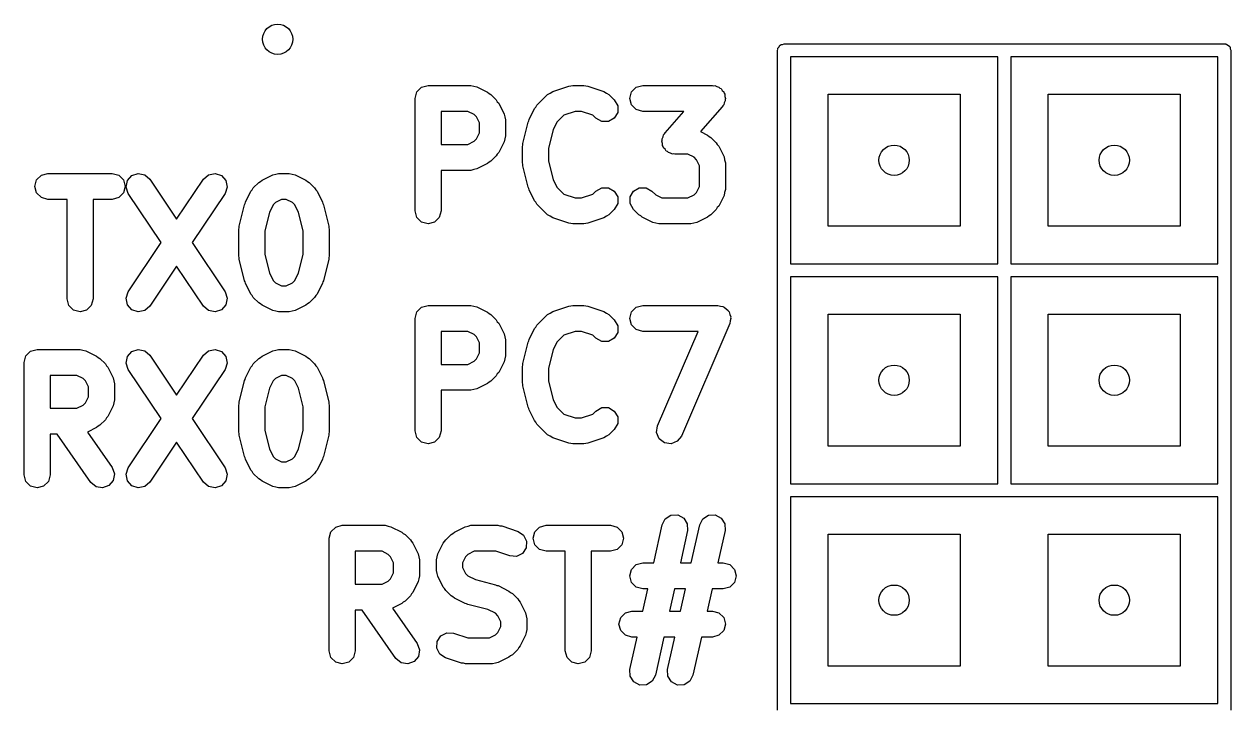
# Model space of a CAD drawing. Extents: x 0.19 to 3.5, y 0.12 to 1.87.
# Drawn here: x 2.95 to 3.498, y 1.171 to 1.482 of the extents above; entities that cross this region are included whole.
import ezdxf

# ---------------------------------------------------------------- set-up
doc = ezdxf.new("R2010")
doc.units = 0
doc.header["$MEASUREMENT"] = 0
doc.layers.add('BLACK', color=7, linetype='CONTINUOUS')

msp = doc.modelspace()

# ---------------------------------------------------------------- linework, layer by layer
at = {"layer": 'BLACK', "linetype": 'CONTINUOUS'}
for p, q in [((3.29205, 1.47), (3.29211, 1.47038)), ((3.29205, 1.37), (3.29205, 1.47)), ((3.29209, 1.47051), (3.29216, 1.47063)), ((3.29211, 1.47038), (3.29209, 1.47051)), ((3.29216, 1.47063), (3.29223, 1.47101)), ((3.29223, 1.47101), (3.29272, 1.4716)), ((3.29272, 1.4716), (3.2931, 1.47226)), ((3.2931, 1.47226), (3.29335, 1.47235)), ((3.29335, 1.47235), (3.29352, 1.47256)), ((3.29352, 1.47256), (3.29428, 1.47269)), ((3.29428, 1.47269), (3.295, 1.47295)), ((3.295, 1.47295), (3.395, 1.47295)), ((3.395, 1.47295), (3.495, 1.47295)), ((3.495, 1.47295), (3.49538, 1.47289)), ((3.49538, 1.47289), (3.49551, 1.47291)), ((3.49551, 1.47291), (3.49563, 1.47284)), ((3.49563, 1.47284), (3.49601, 1.47277)), ((3.49601, 1.47277), (3.4966, 1.47228)), ((3.4966, 1.47228), (3.49726, 1.4719)), ((3.49726, 1.4719), (3.49735, 1.47165)), ((3.49735, 1.47165), (3.49756, 1.47148)), ((3.49756, 1.47148), (3.49769, 1.47072)), ((3.49769, 1.47072), (3.49795, 1.47)), ((3.49795, 1.47), (3.49795, 1.37)), ((3.29795, 1.46705), (3.29795, 1.37295)), ((3.39205, 1.46705), (3.29795, 1.46705)), ((3.39205, 1.37295), (3.39205, 1.46705)), ((3.39795, 1.46705), (3.39795, 1.37295)), ((3.49205, 1.46705), (3.39795, 1.46705)), ((3.49205, 1.37295), (3.49205, 1.46705)), ((3.1282, 1.45107), (3.13036, 1.45323)), ((3.13036, 1.45323), (3.13331, 1.45402)), ((3.13331, 1.45402), (3.15281, 1.45402)), ((3.15281, 1.45402), (3.15412, 1.45367)), ((3.15412, 1.45367), (3.15545, 1.4534)), ((3.15545, 1.4534), (3.16032, 1.45096)), ((3.18993, 1.45128), (3.19725, 1.45372)), ((3.19725, 1.45372), (3.1982, 1.45378)), ((3.1982, 1.45378), (3.19911, 1.45402)), ((3.19911, 1.45402), (3.20399, 1.45402)), ((3.20399, 1.45402), (3.20491, 1.45378)), ((3.20491, 1.45378), (3.20586, 1.45372)), ((3.20586, 1.45372), (3.21317, 1.45128)), ((3.22568, 1.45107), (3.22784, 1.45323)), ((3.22784, 1.45323), (3.2308, 1.45402)), ((3.2308, 1.45402), (3.26248, 1.45402)), ((3.26248, 1.45402), (3.26304, 1.45387)), ((3.26304, 1.45387), (3.26363, 1.45391)), ((3.26363, 1.45391), (3.2645, 1.45348)), ((3.2645, 1.45348), (3.26543, 1.45323)), ((3.26543, 1.45323), (3.26585, 1.45282)), ((3.26585, 1.45282), (3.26637, 1.45256)), ((3.26637, 1.45256), (3.26691, 1.45176)), ((3.1274, 1.44812), (3.1282, 1.45107)), ((3.1274, 1.39694), (3.1274, 1.44812)), ((3.16032, 1.45096), (3.16103, 1.45033)), ((3.16103, 1.45033), (3.16186, 1.44986)), ((3.16186, 1.44986), (3.16429, 1.44742)), ((3.16429, 1.44742), (3.16477, 1.4466)), ((3.18275, 1.44498), (3.18763, 1.44986)), ((3.18763, 1.44986), (3.1888, 1.45054)), ((3.1888, 1.45054), (3.18993, 1.45128)), ((3.21317, 1.45128), (3.2143, 1.45054)), ((3.2143, 1.45054), (3.21548, 1.44986)), ((3.21548, 1.44986), (3.21791, 1.44742)), ((3.21791, 1.44742), (3.21944, 1.44477)), ((3.22489, 1.44812), (3.22568, 1.45107)), ((3.22568, 1.44517), (3.22489, 1.44812)), ((3.26691, 1.45176), (3.2676, 1.45107)), ((3.2676, 1.45107), (3.26775, 1.45051)), ((3.26775, 1.45051), (3.26807, 1.45002)), ((3.26807, 1.45002), (3.26814, 1.44905)), ((3.26814, 1.44905), (3.26839, 1.44812)), ((3.26839, 1.44812), (3.26824, 1.44755)), ((3.26824, 1.44755), (3.26827, 1.44697)), ((3.315, 1.39), (3.315, 1.45)), ((3.315, 1.45), (3.375, 1.45)), ((3.375, 1.45), (3.375, 1.39)), ((3.415, 1.39), (3.415, 1.45)), ((3.415, 1.45), (3.475, 1.45)), ((3.475, 1.45), (3.475, 1.39)), ((3.15141, 1.44221), (3.13921, 1.44221)), ((3.13921, 1.44221), (3.13921, 1.42721)), ((3.15418, 1.44083), (3.15141, 1.44221)), ((3.16477, 1.4466), (3.1654, 1.44588)), ((3.1654, 1.44588), (3.16784, 1.44101)), ((3.17921, 1.43857), (3.18165, 1.44345)), ((3.18165, 1.44345), (3.18228, 1.44416)), ((3.18228, 1.44416), (3.18275, 1.44498)), ((3.20007, 1.44221), (3.19499, 1.44052)), ((3.20303, 1.44221), (3.20007, 1.44221)), ((3.20811, 1.44052), (3.20303, 1.44221)), ((3.21944, 1.44171), (3.21791, 1.43907)), ((3.21944, 1.44477), (3.21944, 1.44171)), ((3.22784, 1.443), (3.22568, 1.44517)), ((3.2308, 1.44221), (3.22784, 1.443)), ((3.24947, 1.44221), (3.2308, 1.44221)), ((3.24098, 1.43251), (3.24947, 1.44221)), ((3.26693, 1.44423), (3.25712, 1.43303)), ((3.26718, 1.44475), (3.26693, 1.44423)), ((3.2676, 1.44517), (3.26718, 1.44475)), ((3.26785, 1.4461), (3.2676, 1.44517)), ((3.26827, 1.44697), (3.26785, 1.4461)), ((3.15527, 1.43975), (3.15418, 1.44083)), ((3.15665, 1.43698), (3.15527, 1.43975)), ((3.15665, 1.43245), (3.15665, 1.43698)), ((3.16784, 1.44101), (3.16811, 1.43968)), ((3.16811, 1.43968), (3.16846, 1.43837)), ((3.16846, 1.43837), (3.16846, 1.43106)), ((3.17632, 1.42762), (3.17876, 1.43736)), ((3.17876, 1.43736), (3.17908, 1.43793)), ((3.17908, 1.43793), (3.17921, 1.43857)), ((3.19178, 1.43731), (3.19006, 1.43387)), ((3.19499, 1.44052), (3.19178, 1.43731)), ((3.20956, 1.43907), (3.20811, 1.44052)), ((3.21221, 1.43754), (3.20956, 1.43907)), ((3.21527, 1.43754), (3.21221, 1.43754)), ((3.21791, 1.43907), (3.21527, 1.43754)), ((3.15527, 1.42968), (3.15665, 1.43245)), ((3.16846, 1.43106), (3.16811, 1.42975)), ((3.19006, 1.43387), (3.18796, 1.42546)), ((3.23963, 1.42977), (3.24006, 1.43064)), ((3.24006, 1.43064), (3.24031, 1.43157)), ((3.24031, 1.43157), (3.24072, 1.43199)), ((3.24072, 1.43199), (3.24098, 1.43251)), ((3.25712, 1.43303), (3.26025, 1.43147)), ((3.26025, 1.43147), (3.26096, 1.43083)), ((3.26096, 1.43083), (3.26178, 1.43036)), ((3.13921, 1.42721), (3.15141, 1.42721)), ((3.15141, 1.42721), (3.15418, 1.4286)), ((3.15418, 1.4286), (3.15527, 1.42968)), ((3.16784, 1.42842), (3.1654, 1.42354)), ((3.16811, 1.42975), (3.16784, 1.42842)), ((3.17615, 1.42618), (3.17634, 1.42689)), ((3.17615, 1.41887), (3.17615, 1.42618)), ((3.17634, 1.42689), (3.17632, 1.42762)), ((3.18796, 1.42546), (3.18796, 1.4196)), ((3.23951, 1.42862), (3.23967, 1.42918)), ((3.23977, 1.42768), (3.23951, 1.42862)), ((3.23967, 1.42918), (3.23963, 1.42977)), ((3.23983, 1.42672), (3.23977, 1.42768)), ((3.24016, 1.42623), (3.23983, 1.42672)), ((3.24031, 1.42567), (3.24016, 1.42623)), ((3.24099, 1.42498), (3.24031, 1.42567)), ((3.26178, 1.43036), (3.26422, 1.42792)), ((3.26422, 1.42792), (3.26469, 1.4271)), ((3.26469, 1.4271), (3.26533, 1.42639)), ((3.26533, 1.42639), (3.26776, 1.42151)), ((3.16429, 1.42201), (3.16186, 1.41957)), ((3.16477, 1.42283), (3.16429, 1.42201)), ((3.1654, 1.42354), (3.16477, 1.42283)), ((3.24153, 1.42418), (3.24099, 1.42498)), ((3.24206, 1.42392), (3.24153, 1.42418)), ((3.24247, 1.42351), (3.24206, 1.42392)), ((3.2434, 1.42325), (3.24247, 1.42351)), ((3.24427, 1.42283), (3.2434, 1.42325)), ((3.24486, 1.42287), (3.24427, 1.42283)), ((3.24542, 1.42271), (3.24486, 1.42287)), ((3.25134, 1.42271), (3.24542, 1.42271)), ((3.25411, 1.42133), (3.25134, 1.42271)), ((3.25519, 1.42025), (3.25411, 1.42133)), ((3.25658, 1.41748), (3.25519, 1.42025)), ((3.26776, 1.42151), (3.26803, 1.42018)), ((3.26803, 1.42018), (3.26839, 1.41887)), ((3.15281, 1.4154), (3.13921, 1.4154)), ((3.13921, 1.4154), (3.13921, 1.39694)), ((3.15412, 1.41575), (3.15281, 1.4154)), ((3.15545, 1.41603), (3.15412, 1.41575)), ((3.16032, 1.41846), (3.15545, 1.41603)), ((3.16103, 1.41909), (3.16032, 1.41846)), ((3.16186, 1.41957), (3.16103, 1.41909)), ((3.17634, 1.41817), (3.17615, 1.41887)), ((3.17632, 1.41744), (3.17634, 1.41817)), ((3.17876, 1.40769), (3.17632, 1.41744)), ((3.18796, 1.4196), (3.19006, 1.41118)), ((3.25658, 1.40808), (3.25658, 1.41748)), ((3.26839, 1.41887), (3.26839, 1.40669)), ((2.95472, 1.40812), (2.95551, 1.41107)), ((2.95551, 1.41107), (2.95767, 1.41323)), ((2.95767, 1.41323), (2.96062, 1.41402)), ((2.96062, 1.41402), (2.98987, 1.41402)), ((2.98987, 1.41402), (2.99282, 1.41323)), ((2.99282, 1.41323), (2.99498, 1.41107)), ((2.99498, 1.41107), (2.99577, 1.40812)), ((2.99616, 1.40774), (2.99676, 1.41074)), ((2.99676, 1.41074), (2.99878, 1.41303)), ((2.99878, 1.41303), (3.00167, 1.41401)), ((3.00167, 1.41401), (3.00467, 1.41341)), ((3.00467, 1.41341), (3.00697, 1.41139)), ((3.00697, 1.41139), (3.01911, 1.39317)), ((3.01911, 1.39317), (3.03126, 1.41139)), ((3.03126, 1.41139), (3.03356, 1.41341)), ((3.03356, 1.41341), (3.03655, 1.41401)), ((3.03655, 1.41401), (3.03945, 1.41303)), ((3.03945, 1.41303), (3.04147, 1.41074)), ((3.04147, 1.41074), (3.04207, 1.40774)), ((3.05393, 1.40742), (3.05637, 1.40986)), ((3.05637, 1.40986), (3.05719, 1.41033)), ((3.05719, 1.41033), (3.05791, 1.41096)), ((3.05791, 1.41096), (3.06278, 1.4134)), ((3.06278, 1.4134), (3.06411, 1.41367)), ((3.06411, 1.41367), (3.06542, 1.41402)), ((3.06542, 1.41402), (3.07029, 1.41402)), ((3.07029, 1.41402), (3.07161, 1.41367)), ((3.07161, 1.41367), (3.07294, 1.4134)), ((3.07294, 1.4134), (3.07781, 1.41096)), ((3.07781, 1.41096), (3.07852, 1.41033)), ((3.07852, 1.41033), (3.07934, 1.40986)), ((3.07934, 1.40986), (3.08178, 1.40742)), ((3.19006, 1.41118), (3.19178, 1.40775)), ((2.95551, 1.40517), (2.95472, 1.40812)), ((2.95767, 1.403), (2.95551, 1.40517)), ((2.99498, 1.40517), (2.99282, 1.403)), ((2.99577, 1.40812), (2.99498, 1.40517)), ((2.99714, 1.40484), (2.99616, 1.40774)), ((3.01202, 1.38253), (2.99714, 1.40484)), ((3.04109, 1.40484), (3.02621, 1.38253)), ((3.04207, 1.40774), (3.04109, 1.40484)), ((3.05039, 1.40101), (3.05283, 1.40588)), ((3.05283, 1.40588), (3.05346, 1.4066)), ((3.05346, 1.4066), (3.05393, 1.40742)), ((3.08178, 1.40742), (3.08226, 1.4066)), ((3.08226, 1.4066), (3.08289, 1.40588)), ((3.08289, 1.40588), (3.08533, 1.40101)), ((3.17908, 1.40712), (3.17876, 1.40769)), ((3.17921, 1.40648), (3.17908, 1.40712)), ((3.18165, 1.40161), (3.17921, 1.40648)), ((3.19178, 1.40775), (3.19499, 1.40454)), ((3.19499, 1.40454), (3.20007, 1.40284)), ((3.20303, 1.40284), (3.20811, 1.40454)), ((3.20811, 1.40454), (3.20956, 1.40599)), ((3.20956, 1.40599), (3.21221, 1.40752)), ((3.21221, 1.40752), (3.21527, 1.40752)), ((3.21527, 1.40752), (3.21791, 1.40599)), ((3.21791, 1.40599), (3.21944, 1.40334)), ((3.21944, 1.40334), (3.21944, 1.40028)), ((3.22509, 1.40334), (3.22662, 1.40599)), ((3.22509, 1.40028), (3.22509, 1.40334)), ((3.22662, 1.40599), (3.22927, 1.40752)), ((3.22927, 1.40752), (3.23233, 1.40752)), ((3.23233, 1.40752), (3.23497, 1.40599)), ((3.23497, 1.40599), (3.23673, 1.40423)), ((3.23673, 1.40423), (3.2395, 1.40284)), ((3.25134, 1.40284), (3.25411, 1.40423)), ((3.25411, 1.40423), (3.25519, 1.40531)), ((3.25519, 1.40531), (3.25658, 1.40808)), ((3.26776, 1.40404), (3.26533, 1.39917)), ((3.26803, 1.40537), (3.26776, 1.40404)), ((3.26839, 1.40669), (3.26803, 1.40537)), ((2.96062, 1.40221), (2.95767, 1.403)), ((2.96934, 1.40221), (2.96062, 1.40221)), ((2.96934, 1.35694), (2.96934, 1.40221)), ((2.98987, 1.40221), (2.98115, 1.40221)), ((2.98115, 1.40221), (2.98115, 1.35694)), ((2.99282, 1.403), (2.98987, 1.40221)), ((3.04751, 1.39005), (3.04994, 1.3998)), ((3.04994, 1.3998), (3.05026, 1.40037)), ((3.05026, 1.40037), (3.05039, 1.40101)), ((3.06296, 1.39975), (3.06124, 1.39631)), ((3.06404, 1.40083), (3.06296, 1.39975)), ((3.06681, 1.40221), (3.06404, 1.40083)), ((3.0689, 1.40221), (3.06681, 1.40221)), ((3.07167, 1.40083), (3.0689, 1.40221)), ((3.07275, 1.39975), (3.07167, 1.40083)), ((3.07447, 1.39631), (3.07275, 1.39975)), ((3.08533, 1.40101), (3.08546, 1.40037)), ((3.08546, 1.40037), (3.08577, 1.3998)), ((3.08577, 1.3998), (3.08821, 1.39005)), ((3.18228, 1.4009), (3.18165, 1.40161)), ((3.18275, 1.40007), (3.18228, 1.4009)), ((3.18763, 1.3952), (3.18275, 1.40007)), ((3.20007, 1.40284), (3.20303, 1.40284)), ((3.21944, 1.40028), (3.21791, 1.39764)), ((3.22662, 1.39764), (3.22509, 1.40028)), ((3.2395, 1.40284), (3.25134, 1.40284)), ((3.26469, 1.39846), (3.26422, 1.39764)), ((3.26533, 1.39917), (3.26469, 1.39846)), ((3.06124, 1.39631), (3.05914, 1.38789)), ((3.07658, 1.38789), (3.07447, 1.39631)), ((3.1282, 1.39398), (3.1274, 1.39694)), ((3.13036, 1.39182), (3.1282, 1.39398)), ((3.13842, 1.39398), (3.13626, 1.39182)), ((3.13921, 1.39694), (3.13842, 1.39398)), ((3.1888, 1.39452), (3.18763, 1.3952)), ((3.18993, 1.39377), (3.1888, 1.39452)), ((3.19725, 1.39133), (3.18993, 1.39377)), ((3.21317, 1.39377), (3.20586, 1.39133)), ((3.2143, 1.39452), (3.21317, 1.39377)), ((3.21548, 1.3952), (3.2143, 1.39452)), ((3.21791, 1.39764), (3.21548, 1.3952)), ((3.22906, 1.3952), (3.22662, 1.39764)), ((3.22988, 1.39472), (3.22906, 1.3952)), ((3.23059, 1.39409), (3.22988, 1.39472)), ((3.23547, 1.39165), (3.23059, 1.39409)), ((3.26025, 1.39409), (3.25537, 1.39165)), ((3.26096, 1.39472), (3.26025, 1.39409)), ((3.26178, 1.3952), (3.26096, 1.39472)), ((3.26422, 1.39764), (3.26178, 1.3952)), ((3.04733, 1.38862), (3.04752, 1.38932)), ((3.04733, 1.37643), (3.04733, 1.38862)), ((3.04752, 1.38932), (3.04751, 1.39005)), ((3.05914, 1.38789), (3.05914, 1.37716)), ((3.07658, 1.37716), (3.07658, 1.38789)), ((3.08821, 1.39005), (3.0882, 1.38932)), ((3.0882, 1.38932), (3.08839, 1.38862)), ((3.08839, 1.38862), (3.08839, 1.37643)), ((3.13331, 1.39103), (3.13036, 1.39182)), ((3.13626, 1.39182), (3.13331, 1.39103)), ((3.1982, 1.39128), (3.19725, 1.39133)), ((3.19911, 1.39103), (3.1982, 1.39128)), ((3.20399, 1.39103), (3.19911, 1.39103)), ((3.20491, 1.39128), (3.20399, 1.39103)), ((3.20586, 1.39133), (3.20491, 1.39128)), ((3.2368, 1.39138), (3.23547, 1.39165)), ((3.23811, 1.39103), (3.2368, 1.39138)), ((3.25273, 1.39103), (3.23811, 1.39103)), ((3.25404, 1.39138), (3.25273, 1.39103)), ((3.25537, 1.39165), (3.25404, 1.39138)), ((3.375, 1.39), (3.315, 1.39)), ((3.475, 1.39), (3.415, 1.39)), ((2.99714, 1.36021), (3.01202, 1.38253)), ((3.02621, 1.38253), (3.04109, 1.36021)), ((3.04752, 1.37573), (3.04733, 1.37643)), ((3.05914, 1.37716), (3.06124, 1.36875)), ((3.07447, 1.36875), (3.07658, 1.37716)), ((3.08839, 1.37643), (3.0882, 1.37573)), ((3.01911, 1.37188), (3.00697, 1.35366)), ((3.03126, 1.35366), (3.01911, 1.37188)), ((3.04751, 1.375), (3.04752, 1.37573)), ((3.04994, 1.36525), (3.04751, 1.375)), ((3.08821, 1.375), (3.08577, 1.36525)), ((3.0882, 1.37573), (3.08821, 1.375)), ((3.29795, 1.37295), (3.39205, 1.37295)), ((3.39795, 1.37295), (3.49205, 1.37295)), ((3.05026, 1.36468), (3.04994, 1.36525)), ((3.06124, 1.36875), (3.06296, 1.36531)), ((3.06296, 1.36531), (3.06404, 1.36423)), ((3.07167, 1.36423), (3.07275, 1.36531)), ((3.07275, 1.36531), (3.07447, 1.36875)), ((3.08577, 1.36525), (3.08546, 1.36468)), ((3.29205, 1.27), (3.29205, 1.37)), ((3.29795, 1.36705), (3.29795, 1.27295)), ((3.39205, 1.36705), (3.29795, 1.36705)), ((3.39205, 1.27295), (3.39205, 1.36705)), ((3.39795, 1.36705), (3.39795, 1.27295)), ((3.49205, 1.36705), (3.39795, 1.36705)), ((3.49205, 1.27295), (3.49205, 1.36705)), ((3.49795, 1.37), (3.49795, 1.27)), ((2.99616, 1.35732), (2.99714, 1.36021)), ((3.04109, 1.36021), (3.04207, 1.35732)), ((3.05039, 1.36404), (3.05026, 1.36468)), ((3.05283, 1.35917), (3.05039, 1.36404)), ((3.06404, 1.36423), (3.06681, 1.36284)), ((3.06681, 1.36284), (3.0689, 1.36284)), ((3.0689, 1.36284), (3.07167, 1.36423)), ((3.08533, 1.36404), (3.08289, 1.35917)), ((3.08546, 1.36468), (3.08533, 1.36404)), ((2.97013, 1.35398), (2.96934, 1.35694)), ((2.97229, 1.35182), (2.97013, 1.35398)), ((2.98036, 1.35398), (2.9782, 1.35182)), ((2.98115, 1.35694), (2.98036, 1.35398)), ((2.99676, 1.35432), (2.99616, 1.35732)), ((2.99878, 1.35202), (2.99676, 1.35432)), ((3.04147, 1.35432), (3.03945, 1.35202)), ((3.04207, 1.35732), (3.04147, 1.35432)), ((3.05346, 1.35846), (3.05283, 1.35917)), ((3.05393, 1.35764), (3.05346, 1.35846)), ((3.05637, 1.3552), (3.05393, 1.35764)), ((3.05719, 1.35472), (3.05637, 1.3552)), ((3.05791, 1.35409), (3.05719, 1.35472)), ((3.06278, 1.35165), (3.05791, 1.35409)), ((3.07781, 1.35409), (3.07294, 1.35165)), ((3.07852, 1.35472), (3.07781, 1.35409)), ((3.07934, 1.3552), (3.07852, 1.35472)), ((3.08178, 1.35764), (3.07934, 1.3552)), ((3.08226, 1.35846), (3.08178, 1.35764)), ((3.08289, 1.35917), (3.08226, 1.35846)), ((3.13036, 1.35323), (3.13331, 1.35402)), ((3.13331, 1.35402), (3.15281, 1.35402)), ((3.15281, 1.35402), (3.15412, 1.35367)), ((3.1982, 1.35378), (3.19911, 1.35402)), ((3.19911, 1.35402), (3.20399, 1.35402)), ((3.20399, 1.35402), (3.20491, 1.35378)), ((3.22784, 1.35323), (3.2308, 1.35402)), ((3.2308, 1.35402), (3.26492, 1.35402)), ((3.26492, 1.35402), (3.26607, 1.35372)), ((2.97524, 1.35103), (2.97229, 1.35182)), ((2.9782, 1.35182), (2.97524, 1.35103)), ((3.00167, 1.35104), (2.99878, 1.35202)), ((3.00467, 1.35164), (3.00167, 1.35104)), ((3.00697, 1.35366), (3.00467, 1.35164)), ((3.03356, 1.35164), (3.03126, 1.35366)), ((3.03655, 1.35104), (3.03356, 1.35164)), ((3.03945, 1.35202), (3.03655, 1.35104)), ((3.06411, 1.35138), (3.06278, 1.35165)), ((3.06542, 1.35103), (3.06411, 1.35138)), ((3.07029, 1.35103), (3.06542, 1.35103)), ((3.07161, 1.35138), (3.07029, 1.35103)), ((3.07294, 1.35165), (3.07161, 1.35138)), ((3.1274, 1.34812), (3.1282, 1.35107)), ((3.1282, 1.35107), (3.13036, 1.35323)), ((3.15412, 1.35367), (3.15545, 1.3534)), ((3.15545, 1.3534), (3.16032, 1.35096)), ((3.16032, 1.35096), (3.16103, 1.35033)), ((3.16103, 1.35033), (3.16186, 1.34986)), ((3.16186, 1.34986), (3.16429, 1.34742)), ((3.18275, 1.34498), (3.18763, 1.34986)), ((3.18763, 1.34986), (3.1888, 1.35054)), ((3.1888, 1.35054), (3.18993, 1.35128)), ((3.18993, 1.35128), (3.19725, 1.35372)), ((3.19725, 1.35372), (3.1982, 1.35378)), ((3.20491, 1.35378), (3.20586, 1.35372)), ((3.20586, 1.35372), (3.21317, 1.35128)), ((3.21317, 1.35128), (3.2143, 1.35054)), ((3.2143, 1.35054), (3.21548, 1.34986)), ((3.21548, 1.34986), (3.21791, 1.34742)), ((3.22489, 1.34812), (3.22568, 1.35107)), ((3.22568, 1.35107), (3.22784, 1.35323)), ((3.26607, 1.35372), (3.26724, 1.35355)), ((3.26724, 1.35355), (3.26753, 1.35332)), ((3.26753, 1.35332), (3.26787, 1.35323)), ((3.26787, 1.35323), (3.26871, 1.35239)), ((3.26871, 1.35239), (3.26965, 1.35166)), ((3.26965, 1.35166), (3.26978, 1.35132)), ((3.26978, 1.35132), (3.27003, 1.35107)), ((3.27003, 1.35107), (3.27034, 1.34992)), ((3.27034, 1.34992), (3.27078, 1.34882)), ((3.27078, 1.34882), (3.27073, 1.34846)), ((3.27073, 1.34846), (3.27082, 1.34812)), ((3.315, 1.29), (3.315, 1.35)), ((3.315, 1.35), (3.375, 1.35)), ((3.375, 1.35), (3.375, 1.29)), ((3.415, 1.29), (3.415, 1.35)), ((3.415, 1.35), (3.475, 1.35)), ((3.475, 1.35), (3.475, 1.29)), ((3.1274, 1.29694), (3.1274, 1.34812)), ((3.16429, 1.34742), (3.16477, 1.3466)), ((3.16477, 1.3466), (3.1654, 1.34588)), ((3.1654, 1.34588), (3.16784, 1.34101)), ((3.17921, 1.33857), (3.18165, 1.34345)), ((3.18165, 1.34345), (3.18228, 1.34416)), ((3.18228, 1.34416), (3.18275, 1.34498)), ((3.21791, 1.34742), (3.21944, 1.34477)), ((3.21944, 1.34477), (3.21944, 1.34171)), ((3.22568, 1.34517), (3.22489, 1.34812)), ((3.22784, 1.343), (3.22568, 1.34517)), ((3.2308, 1.34221), (3.22784, 1.343)), ((3.27035, 1.34579), (3.24841, 1.29461)), ((3.27052, 1.34697), (3.27035, 1.34579)), ((3.27082, 1.34812), (3.27052, 1.34697)), ((3.15141, 1.34221), (3.13921, 1.34221)), ((3.13921, 1.34221), (3.13921, 1.32721)), ((3.15418, 1.34083), (3.15141, 1.34221)), ((3.15527, 1.33975), (3.15418, 1.34083)), ((3.15665, 1.33698), (3.15527, 1.33975)), ((3.16784, 1.34101), (3.16811, 1.33968)), ((3.16811, 1.33968), (3.16846, 1.33837)), ((3.16846, 1.33837), (3.16846, 1.33106)), ((3.17876, 1.33736), (3.17908, 1.33793)), ((3.17908, 1.33793), (3.17921, 1.33857)), ((3.19499, 1.34052), (3.19178, 1.33731)), ((3.20007, 1.34221), (3.19499, 1.34052)), ((3.20303, 1.34221), (3.20007, 1.34221)), ((3.20811, 1.34052), (3.20303, 1.34221)), ((3.20956, 1.33907), (3.20811, 1.34052)), ((3.21221, 1.33754), (3.20956, 1.33907)), ((3.21527, 1.33754), (3.21221, 1.33754)), ((3.21791, 1.33907), (3.21527, 1.33754)), ((3.21944, 1.34171), (3.21791, 1.33907)), ((3.25596, 1.34221), (3.2308, 1.34221)), ((3.23756, 1.29926), (3.25596, 1.34221)), ((2.95063, 1.33107), (2.95279, 1.33323)), ((2.95279, 1.33323), (2.95575, 1.33402)), ((2.95575, 1.33402), (2.97524, 1.33402)), ((2.97524, 1.33402), (2.97656, 1.33367)), ((2.97656, 1.33367), (2.97789, 1.3334)), ((2.97789, 1.3334), (2.98276, 1.33096)), ((2.99676, 1.33074), (2.99878, 1.33303)), ((2.99878, 1.33303), (3.00167, 1.33401)), ((3.00167, 1.33401), (3.00467, 1.33341)), ((3.00467, 1.33341), (3.00697, 1.33139)), ((3.03126, 1.33139), (3.03356, 1.33341)), ((3.03356, 1.33341), (3.03655, 1.33401)), ((3.03655, 1.33401), (3.03945, 1.33303)), ((3.03945, 1.33303), (3.04147, 1.33074)), ((3.05791, 1.33096), (3.06278, 1.3334)), ((3.06278, 1.3334), (3.06411, 1.33367)), ((3.06411, 1.33367), (3.06542, 1.33402)), ((3.06542, 1.33402), (3.07029, 1.33402)), ((3.07029, 1.33402), (3.07161, 1.33367)), ((3.07161, 1.33367), (3.07294, 1.3334)), ((3.07294, 1.3334), (3.07781, 1.33096)), ((3.15527, 1.32968), (3.15665, 1.33245)), ((3.15665, 1.33245), (3.15665, 1.33698)), ((3.17632, 1.32762), (3.17876, 1.33736)), ((3.19006, 1.33387), (3.18796, 1.32546)), ((3.19178, 1.33731), (3.19006, 1.33387)), ((2.94984, 1.32812), (2.95063, 1.33107)), ((2.94984, 1.27694), (2.94984, 1.32812)), ((2.98276, 1.33096), (2.98347, 1.33033)), ((2.98347, 1.33033), (2.98429, 1.32986)), ((2.98429, 1.32986), (2.98673, 1.32742)), ((2.98673, 1.32742), (2.98721, 1.3266)), ((2.98721, 1.3266), (2.98784, 1.32588)), ((2.99616, 1.32774), (2.99676, 1.33074)), ((2.99714, 1.32484), (2.99616, 1.32774)), ((3.00697, 1.33139), (3.01911, 1.31317)), ((3.01911, 1.31317), (3.03126, 1.33139)), ((3.04207, 1.32774), (3.04109, 1.32484)), ((3.04147, 1.33074), (3.04207, 1.32774)), ((3.05283, 1.32588), (3.05346, 1.3266)), ((3.05346, 1.3266), (3.05393, 1.32742)), ((3.05393, 1.32742), (3.05637, 1.32986)), ((3.05637, 1.32986), (3.05719, 1.33033)), ((3.05719, 1.33033), (3.05791, 1.33096)), ((3.07781, 1.33096), (3.07852, 1.33033)), ((3.07852, 1.33033), (3.07934, 1.32986)), ((3.07934, 1.32986), (3.08178, 1.32742)), ((3.08178, 1.32742), (3.08226, 1.3266)), ((3.08226, 1.3266), (3.08289, 1.32588)), ((3.13921, 1.32721), (3.15141, 1.32721)), ((3.15141, 1.32721), (3.15418, 1.3286)), ((3.15418, 1.3286), (3.15527, 1.32968)), ((3.16784, 1.32842), (3.1654, 1.32354)), ((3.16811, 1.32975), (3.16784, 1.32842)), ((3.16846, 1.33106), (3.16811, 1.32975)), ((3.17615, 1.32618), (3.17634, 1.32689)), ((3.17634, 1.32689), (3.17632, 1.32762)), ((2.97385, 1.32221), (2.96165, 1.32221)), ((2.96165, 1.32221), (2.96165, 1.30721)), ((2.97662, 1.32083), (2.97385, 1.32221)), ((2.98784, 1.32588), (2.99028, 1.32101)), ((2.99028, 1.32101), (2.99055, 1.31968)), ((3.01202, 1.30253), (2.99714, 1.32484)), ((3.04109, 1.32484), (3.02621, 1.30253)), ((3.05026, 1.32037), (3.05039, 1.32101)), ((3.05039, 1.32101), (3.05283, 1.32588)), ((3.06681, 1.32221), (3.06404, 1.32083)), ((3.0689, 1.32221), (3.06681, 1.32221)), ((3.07167, 1.32083), (3.0689, 1.32221)), ((3.08289, 1.32588), (3.08533, 1.32101)), ((3.08533, 1.32101), (3.08546, 1.32037)), ((3.16429, 1.32201), (3.16186, 1.31957)), ((3.16477, 1.32283), (3.16429, 1.32201)), ((3.1654, 1.32354), (3.16477, 1.32283)), ((3.17615, 1.31887), (3.17615, 1.32618)), ((3.18796, 1.32546), (3.18796, 1.3196)), ((2.9777, 1.31975), (2.97662, 1.32083)), ((2.97909, 1.31698), (2.9777, 1.31975)), ((2.97909, 1.31245), (2.97909, 1.31698)), ((2.99055, 1.31968), (2.9909, 1.31837)), ((2.9909, 1.31837), (2.9909, 1.31106)), ((3.04751, 1.31005), (3.04994, 1.3198)), ((3.04994, 1.3198), (3.05026, 1.32037)), ((3.06124, 1.31631), (3.05914, 1.30789)), ((3.06296, 1.31975), (3.06124, 1.31631)), ((3.06404, 1.32083), (3.06296, 1.31975)), ((3.07275, 1.31975), (3.07167, 1.32083)), ((3.07447, 1.31631), (3.07275, 1.31975)), ((3.07658, 1.30789), (3.07447, 1.31631)), ((3.08546, 1.32037), (3.08577, 1.3198)), ((3.08577, 1.3198), (3.08821, 1.31005)), ((3.15412, 1.31575), (3.15281, 1.3154)), ((3.15545, 1.31603), (3.15412, 1.31575)), ((3.16032, 1.31846), (3.15545, 1.31603)), ((3.16103, 1.31909), (3.16032, 1.31846)), ((3.16186, 1.31957), (3.16103, 1.31909)), ((3.17634, 1.31817), (3.17615, 1.31887)), ((3.17632, 1.31744), (3.17634, 1.31817)), ((3.17876, 1.30769), (3.17632, 1.31744)), ((3.18796, 1.3196), (3.19006, 1.31118)), ((2.9777, 1.30968), (2.97909, 1.31245)), ((2.9909, 1.31106), (2.99055, 1.30975)), ((3.04752, 1.30932), (3.04751, 1.31005)), ((3.08821, 1.31005), (3.0882, 1.30932)), ((3.15281, 1.3154), (3.13921, 1.3154)), ((3.13921, 1.3154), (3.13921, 1.29694)), ((3.19006, 1.31118), (3.19178, 1.30775)), ((2.96165, 1.30721), (2.97385, 1.30721)), ((2.97385, 1.30721), (2.97662, 1.3086)), ((2.97662, 1.3086), (2.9777, 1.30968)), ((2.99028, 1.30842), (2.98784, 1.30354)), ((2.99055, 1.30975), (2.99028, 1.30842)), ((3.04733, 1.30862), (3.04752, 1.30932)), ((3.04733, 1.29643), (3.04733, 1.30862)), ((3.05914, 1.30789), (3.05914, 1.29716)), ((3.07658, 1.29716), (3.07658, 1.30789)), ((3.0882, 1.30932), (3.08839, 1.30862)), ((3.08839, 1.30862), (3.08839, 1.29643)), ((3.17908, 1.30712), (3.17876, 1.30769)), ((3.17921, 1.30648), (3.17908, 1.30712)), ((3.18165, 1.30161), (3.17921, 1.30648)), ((3.19178, 1.30775), (3.19499, 1.30454)), ((3.19499, 1.30454), (3.20007, 1.30284)), ((3.20303, 1.30284), (3.20811, 1.30454)), ((3.20811, 1.30454), (3.20956, 1.30599)), ((3.20956, 1.30599), (3.21221, 1.30752)), ((3.21221, 1.30752), (3.21527, 1.30752)), ((3.21527, 1.30752), (3.21791, 1.30599)), ((3.21791, 1.30599), (3.21944, 1.30334)), ((2.98347, 1.29909), (2.98276, 1.29846)), ((2.98429, 1.29957), (2.98347, 1.29909)), ((2.98673, 1.30201), (2.98429, 1.29957)), ((2.98721, 1.30283), (2.98673, 1.30201)), ((2.98784, 1.30354), (2.98721, 1.30283)), ((2.99714, 1.28021), (3.01202, 1.30253)), ((3.02621, 1.30253), (3.04109, 1.28021)), ((3.18228, 1.3009), (3.18165, 1.30161)), ((3.18275, 1.30007), (3.18228, 1.3009)), ((3.18763, 1.2952), (3.18275, 1.30007)), ((3.20007, 1.30284), (3.20303, 1.30284)), ((3.21944, 1.30028), (3.21791, 1.29764)), ((3.21944, 1.30334), (3.21944, 1.30028)), ((3.23712, 1.29624), (3.23756, 1.29926)), ((2.96486, 1.2954), (2.96165, 1.2954)), ((2.96165, 1.2954), (2.96165, 1.27694)), ((2.98015, 1.27355), (2.96486, 1.2954)), ((2.98276, 1.29846), (2.97859, 1.29638)), ((2.97859, 1.29638), (2.98983, 1.28032)), ((3.04752, 1.29573), (3.04733, 1.29643)), ((3.04751, 1.295), (3.04752, 1.29573)), ((3.04994, 1.28525), (3.04751, 1.295)), ((3.05914, 1.29716), (3.06124, 1.28875)), ((3.07447, 1.28875), (3.07658, 1.29716)), ((3.08821, 1.295), (3.08577, 1.28525)), ((3.08839, 1.29643), (3.0882, 1.29573)), ((3.0882, 1.29573), (3.08821, 1.295)), ((3.1282, 1.29398), (3.1274, 1.29694)), ((3.13036, 1.29182), (3.1282, 1.29398)), ((3.13842, 1.29398), (3.13626, 1.29182)), ((3.13921, 1.29694), (3.13842, 1.29398)), ((3.1888, 1.29452), (3.18763, 1.2952)), ((3.18993, 1.29377), (3.1888, 1.29452)), ((3.19725, 1.29133), (3.18993, 1.29377)), ((3.21317, 1.29377), (3.20586, 1.29133)), ((3.2143, 1.29452), (3.21317, 1.29377)), ((3.21548, 1.2952), (3.2143, 1.29452)), ((3.21791, 1.29764), (3.21548, 1.2952)), ((3.23825, 1.2934), (3.23712, 1.29624)), ((3.24841, 1.29461), (3.24652, 1.29221)), ((3.01911, 1.29188), (3.00697, 1.27366)), ((3.03126, 1.27366), (3.01911, 1.29188)), ((3.06124, 1.28875), (3.06296, 1.28531)), ((3.07275, 1.28531), (3.07447, 1.28875)), ((3.13331, 1.29103), (3.13036, 1.29182)), ((3.13626, 1.29182), (3.13331, 1.29103)), ((3.1982, 1.29128), (3.19725, 1.29133)), ((3.19911, 1.29103), (3.1982, 1.29128)), ((3.20399, 1.29103), (3.19911, 1.29103)), ((3.20491, 1.29128), (3.20399, 1.29103)), ((3.20586, 1.29133), (3.20491, 1.29128)), ((3.24066, 1.29151), (3.23825, 1.2934)), ((3.24368, 1.29107), (3.24066, 1.29151)), ((3.24652, 1.29221), (3.24368, 1.29107)), ((3.375, 1.29), (3.315, 1.29)), ((3.475, 1.29), (3.415, 1.29)), ((3.05026, 1.28468), (3.04994, 1.28525)), ((3.05039, 1.28404), (3.05026, 1.28468)), ((3.05283, 1.27917), (3.05039, 1.28404)), ((3.06296, 1.28531), (3.06404, 1.28423)), ((3.06404, 1.28423), (3.06681, 1.28284)), ((3.06681, 1.28284), (3.0689, 1.28284)), ((3.0689, 1.28284), (3.07167, 1.28423)), ((3.07167, 1.28423), (3.07275, 1.28531)), ((3.08533, 1.28404), (3.08289, 1.27917)), ((3.08546, 1.28468), (3.08533, 1.28404)), ((3.08577, 1.28525), (3.08546, 1.28468)), ((2.98983, 1.28032), (2.99088, 1.27745)), ((2.99088, 1.27745), (2.99034, 1.27444)), ((2.99616, 1.27732), (2.99714, 1.28021)), ((2.99676, 1.27432), (2.99616, 1.27732)), ((3.04109, 1.28021), (3.04207, 1.27732)), ((3.04207, 1.27732), (3.04147, 1.27432)), ((3.05346, 1.27846), (3.05283, 1.27917)), ((3.05393, 1.27764), (3.05346, 1.27846)), ((3.05637, 1.2752), (3.05393, 1.27764)), ((3.08178, 1.27764), (3.07934, 1.2752)), ((3.08226, 1.27846), (3.08178, 1.27764)), ((3.08289, 1.27917), (3.08226, 1.27846)), ((2.95063, 1.27398), (2.94984, 1.27694)), ((2.95279, 1.27182), (2.95063, 1.27398)), ((2.95575, 1.27103), (2.95279, 1.27182)), ((2.9587, 1.27182), (2.95575, 1.27103)), ((2.96086, 1.27398), (2.9587, 1.27182)), ((2.96165, 1.27694), (2.96086, 1.27398)), ((2.9825, 1.27158), (2.98015, 1.27355)), ((2.98838, 1.2721), (2.98551, 1.27105)), ((2.99034, 1.27444), (2.98838, 1.2721)), ((2.99878, 1.27202), (2.99676, 1.27432)), ((3.00167, 1.27104), (2.99878, 1.27202)), ((3.00467, 1.27164), (3.00167, 1.27104)), ((3.00697, 1.27366), (3.00467, 1.27164)), ((3.03356, 1.27164), (3.03126, 1.27366)), ((3.03655, 1.27104), (3.03356, 1.27164)), ((3.03945, 1.27202), (3.03655, 1.27104)), ((3.04147, 1.27432), (3.03945, 1.27202)), ((3.05719, 1.27472), (3.05637, 1.2752)), ((3.05791, 1.27409), (3.05719, 1.27472)), ((3.06278, 1.27165), (3.05791, 1.27409)), ((3.06411, 1.27138), (3.06278, 1.27165)), ((3.07294, 1.27165), (3.07161, 1.27138)), ((3.07781, 1.27409), (3.07294, 1.27165)), ((3.07852, 1.27472), (3.07781, 1.27409)), ((3.07934, 1.2752), (3.07852, 1.27472)), ((3.29795, 1.27295), (3.39205, 1.27295)), ((3.39795, 1.27295), (3.49205, 1.27295)), ((2.98551, 1.27105), (2.9825, 1.27158)), ((3.06542, 1.27103), (3.06411, 1.27138)), ((3.07029, 1.27103), (3.06542, 1.27103)), ((3.07161, 1.27138), (3.07029, 1.27103)), ((3.29205, 1.17), (3.29205, 1.27)), ((3.29795, 1.26705), (3.29795, 1.17295)), ((3.395, 1.26705), (3.29795, 1.26705)), ((3.49205, 1.26705), (3.395, 1.26705)), ((3.49205, 1.17295), (3.49205, 1.26705)), ((3.49795, 1.27), (3.49795, 1.17)), ((3.23966, 1.25427), (3.24107, 1.25698)), ((3.24107, 1.25698), (3.24365, 1.25863)), ((3.24365, 1.25863), (3.2467, 1.25876)), ((3.2467, 1.25876), (3.24941, 1.25734)), ((3.24941, 1.25734), (3.25105, 1.25477)), ((3.25672, 1.25427), (3.25813, 1.25698)), ((3.25813, 1.25698), (3.26071, 1.25863)), ((3.26071, 1.25863), (3.26376, 1.25876)), ((3.26376, 1.25876), (3.26647, 1.25734)), ((3.26647, 1.25734), (3.26811, 1.25477)), ((3.08841, 1.24812), (3.0892, 1.25107)), ((3.0892, 1.25107), (3.09136, 1.25323)), ((3.09136, 1.25323), (3.09431, 1.25402)), ((3.09431, 1.25402), (3.11381, 1.25402)), ((3.11381, 1.25402), (3.11512, 1.25367)), ((3.11512, 1.25367), (3.11645, 1.2534)), ((3.11645, 1.2534), (3.12133, 1.25096)), ((3.12133, 1.25096), (3.12204, 1.25033)), ((3.12204, 1.25033), (3.12286, 1.24986)), ((3.12286, 1.24986), (3.1253, 1.24742)), ((3.14132, 1.24742), (3.14376, 1.24986)), ((3.14376, 1.24986), (3.14458, 1.25033)), ((3.14458, 1.25033), (3.14529, 1.25096)), ((3.14529, 1.25096), (3.15017, 1.2534)), ((3.15017, 1.2534), (3.1515, 1.25367)), ((3.1515, 1.25367), (3.15281, 1.25402)), ((3.15281, 1.25402), (3.16499, 1.25402)), ((3.16499, 1.25402), (3.16591, 1.25378)), ((3.16591, 1.25378), (3.16686, 1.25372)), ((3.16686, 1.25372), (3.17417, 1.25128)), ((3.17417, 1.25128), (3.17672, 1.2496)), ((3.18102, 1.24812), (3.18181, 1.25107)), ((3.18181, 1.25107), (3.18397, 1.25323)), ((3.18397, 1.25323), (3.18693, 1.25402)), ((3.18693, 1.25402), (3.21617, 1.25402)), ((3.21617, 1.25402), (3.21913, 1.25323)), ((3.21913, 1.25323), (3.22129, 1.25107)), ((3.22129, 1.25107), (3.22208, 1.24812)), ((3.23581, 1.23696), (3.23966, 1.25427)), ((3.25119, 1.25171), (3.24791, 1.23696)), ((3.25105, 1.25477), (3.25119, 1.25171)), ((3.25287, 1.23696), (3.25672, 1.25427)), ((3.26825, 1.25171), (3.26497, 1.23696)), ((3.26811, 1.25477), (3.26825, 1.25171)), ((3.315, 1.19), (3.315, 1.25)), ((3.315, 1.25), (3.375, 1.25)), ((3.375, 1.25), (3.375, 1.19)), ((3.415, 1.19), (3.415, 1.25)), ((3.415, 1.25), (3.475, 1.25)), ((3.475, 1.25), (3.475, 1.19)), ((3.08841, 1.19694), (3.08841, 1.24812)), ((3.1253, 1.24742), (3.12577, 1.2466)), ((3.12577, 1.2466), (3.12641, 1.24588)), ((3.12641, 1.24588), (3.12884, 1.24101)), ((3.13778, 1.24101), (3.14021, 1.24588)), ((3.14021, 1.24588), (3.14084, 1.2466)), ((3.14084, 1.2466), (3.14132, 1.24742)), ((3.17672, 1.2496), (3.17809, 1.24686)), ((3.17809, 1.24686), (3.17791, 1.24381)), ((3.18181, 1.24517), (3.18102, 1.24812)), ((3.18397, 1.243), (3.18181, 1.24517)), ((3.22129, 1.24517), (3.21913, 1.243)), ((3.22208, 1.24812), (3.22129, 1.24517)), ((3.11242, 1.24221), (3.10022, 1.24221)), ((3.10022, 1.24221), (3.10022, 1.22721)), ((3.11519, 1.24083), (3.11242, 1.24221)), ((3.11627, 1.23975), (3.11519, 1.24083)), ((3.11766, 1.23698), (3.11627, 1.23975)), ((3.12884, 1.24101), (3.12911, 1.23968)), ((3.12911, 1.23968), (3.12947, 1.23837)), ((3.13715, 1.23837), (3.1375, 1.23968)), ((3.1375, 1.23968), (3.13778, 1.24101)), ((3.15035, 1.23975), (3.14896, 1.23698)), ((3.15143, 1.24083), (3.15035, 1.23975)), ((3.1542, 1.24221), (3.15143, 1.24083)), ((3.16403, 1.24221), (3.1542, 1.24221)), ((3.17044, 1.24008), (3.16403, 1.24221)), ((3.17349, 1.2399), (3.17044, 1.24008)), ((3.17622, 1.24126), (3.17349, 1.2399)), ((3.17791, 1.24381), (3.17622, 1.24126)), ((3.18693, 1.24221), (3.18397, 1.243)), ((3.19565, 1.24221), (3.18693, 1.24221)), ((3.19565, 1.19694), (3.19565, 1.24221)), ((3.21617, 1.24221), (3.20746, 1.24221)), ((3.20746, 1.24221), (3.20746, 1.19694)), ((3.21913, 1.243), (3.21617, 1.24221)), ((3.11766, 1.23245), (3.11766, 1.23698)), ((3.12947, 1.23837), (3.12947, 1.23106)), ((3.13715, 1.23349), (3.13715, 1.23837)), ((3.1375, 1.23218), (3.13715, 1.23349)), ((3.14896, 1.23698), (3.14896, 1.23489)), ((3.14896, 1.23489), (3.15035, 1.23212)), ((3.22489, 1.23106), (3.22568, 1.23401)), ((3.22568, 1.23401), (3.22784, 1.23617)), ((3.22784, 1.23617), (3.2308, 1.23696)), ((3.2308, 1.23696), (3.23581, 1.23696)), ((3.24791, 1.23696), (3.25287, 1.23696)), ((3.26497, 1.23696), (3.26736, 1.23696)), ((3.26736, 1.23696), (3.27031, 1.23617)), ((3.27031, 1.23617), (3.27247, 1.23401)), ((3.27247, 1.23401), (3.27326, 1.23106)), ((3.11242, 1.22721), (3.11519, 1.2286)), ((3.11519, 1.2286), (3.11627, 1.22968)), ((3.11627, 1.22968), (3.11766, 1.23245)), ((3.12884, 1.22842), (3.12641, 1.22354)), ((3.12911, 1.22975), (3.12884, 1.22842)), ((3.12947, 1.23106), (3.12911, 1.22975)), ((3.13778, 1.23085), (3.1375, 1.23218)), ((3.14021, 1.22598), (3.13778, 1.23085)), ((3.15035, 1.23212), (3.15143, 1.23104)), ((3.15143, 1.23104), (3.15487, 1.22932)), ((3.15487, 1.22932), (3.16399, 1.22704)), ((3.22568, 1.2281), (3.22489, 1.23106)), ((3.22784, 1.22594), (3.22568, 1.2281)), ((3.27247, 1.2281), (3.27031, 1.22594)), ((3.27326, 1.23106), (3.27247, 1.2281)), ((3.10022, 1.22721), (3.11242, 1.22721)), ((3.12577, 1.22283), (3.1253, 1.22201)), ((3.12641, 1.22354), (3.12577, 1.22283)), ((3.14084, 1.22527), (3.14021, 1.22598)), ((3.14132, 1.22444), (3.14084, 1.22527)), ((3.14376, 1.22201), (3.14132, 1.22444)), ((3.16399, 1.22704), (3.16456, 1.22672)), ((3.16456, 1.22672), (3.1652, 1.22659)), ((3.1652, 1.22659), (3.17007, 1.22415)), ((3.17007, 1.22415), (3.17078, 1.22352)), ((3.17078, 1.22352), (3.17161, 1.22305)), ((3.17161, 1.22305), (3.17404, 1.22061)), ((3.2308, 1.22515), (3.22784, 1.22594)), ((3.23318, 1.22515), (3.2308, 1.22515)), ((3.23093, 1.21503), (3.23318, 1.22515)), ((3.24528, 1.22515), (3.24303, 1.21503)), ((3.25024, 1.22515), (3.24528, 1.22515)), ((3.24799, 1.21503), (3.25024, 1.22515)), ((3.26234, 1.22515), (3.26009, 1.21503)), ((3.26736, 1.22515), (3.26234, 1.22515)), ((3.27031, 1.22594), (3.26736, 1.22515)), ((3.12133, 1.21846), (3.11716, 1.21638)), ((3.12204, 1.21909), (3.12133, 1.21846)), ((3.12286, 1.21957), (3.12204, 1.21909)), ((3.1253, 1.22201), (3.12286, 1.21957)), ((3.14458, 1.22153), (3.14376, 1.22201)), ((3.14529, 1.2209), (3.14458, 1.22153)), ((3.15017, 1.21846), (3.14529, 1.2209)), ((3.1508, 1.21833), (3.15017, 1.21846)), ((3.15137, 1.21802), (3.1508, 1.21833)), ((3.16049, 1.21574), (3.15137, 1.21802)), ((3.17404, 1.22061), (3.17452, 1.21979)), ((3.17452, 1.21979), (3.17515, 1.21908)), ((3.17515, 1.21908), (3.17759, 1.2142)), ((3.10343, 1.2154), (3.10022, 1.2154)), ((3.10022, 1.2154), (3.10022, 1.19694)), ((3.11872, 1.19355), (3.10343, 1.2154)), ((3.11716, 1.21638), (3.1284, 1.20032)), ((3.16393, 1.21402), (3.16049, 1.21574)), ((3.16501, 1.21294), (3.16393, 1.21402)), ((3.1664, 1.21017), (3.16501, 1.21294)), ((3.17759, 1.2142), (3.17786, 1.21287)), ((3.17786, 1.21287), (3.17821, 1.21156)), ((3.17821, 1.21156), (3.17821, 1.20669)), ((3.22002, 1.20912), (3.22081, 1.21208)), ((3.22081, 1.21208), (3.22297, 1.21424)), ((3.22297, 1.21424), (3.22592, 1.21503)), ((3.22592, 1.21503), (3.23093, 1.21503)), ((3.24303, 1.21503), (3.24799, 1.21503)), ((3.26009, 1.21503), (3.26248, 1.21503)), ((3.26248, 1.21503), (3.26543, 1.21424)), ((3.26543, 1.21424), (3.2676, 1.21208)), ((3.2676, 1.21208), (3.26839, 1.20912)), ((3.16501, 1.20531), (3.1664, 1.20808)), ((3.1664, 1.20808), (3.1664, 1.21017)), ((3.17821, 1.20669), (3.17786, 1.20537)), ((3.22081, 1.20617), (3.22002, 1.20912)), ((3.22297, 1.20401), (3.22081, 1.20617)), ((3.2676, 1.20617), (3.26543, 1.20401)), ((3.26839, 1.20912), (3.2676, 1.20617)), ((3.13727, 1.19819), (3.13746, 1.20124)), ((3.13746, 1.20124), (3.13914, 1.20379)), ((3.13914, 1.20379), (3.14187, 1.20516)), ((3.14187, 1.20516), (3.14493, 1.20498)), ((3.14493, 1.20498), (3.15133, 1.20284)), ((3.15133, 1.20284), (3.16116, 1.20284)), ((3.16116, 1.20284), (3.16393, 1.20423)), ((3.16393, 1.20423), (3.16501, 1.20531)), ((3.17759, 1.20404), (3.17515, 1.19917)), ((3.17786, 1.20537), (3.17759, 1.20404)), ((3.22592, 1.20322), (3.22297, 1.20401)), ((3.22503, 1.18847), (3.22831, 1.20322)), ((3.22831, 1.20322), (3.22592, 1.20322)), ((3.24041, 1.20322), (3.23656, 1.18591)), ((3.24537, 1.20322), (3.24041, 1.20322)), ((3.24209, 1.18847), (3.24537, 1.20322)), ((3.25747, 1.20322), (3.25362, 1.18591)), ((3.26248, 1.20322), (3.25747, 1.20322)), ((3.26543, 1.20401), (3.26248, 1.20322)), ((3.0892, 1.19398), (3.08841, 1.19694)), ((3.10022, 1.19694), (3.09943, 1.19398)), ((3.1284, 1.20032), (3.12944, 1.19745)), ((3.12944, 1.19745), (3.12891, 1.19444)), ((3.13864, 1.19546), (3.13727, 1.19819)), ((3.14119, 1.19377), (3.13864, 1.19546)), ((3.17161, 1.1952), (3.17078, 1.19472)), ((3.17404, 1.19764), (3.17161, 1.1952)), ((3.17452, 1.19846), (3.17404, 1.19764)), ((3.17515, 1.19917), (3.17452, 1.19846)), ((3.19644, 1.19398), (3.19565, 1.19694)), ((3.20746, 1.19694), (3.20667, 1.19398)), ((3.09136, 1.19182), (3.0892, 1.19398)), ((3.09431, 1.19103), (3.09136, 1.19182)), ((3.09727, 1.19182), (3.09431, 1.19103)), ((3.09943, 1.19398), (3.09727, 1.19182)), ((3.12106, 1.19158), (3.11872, 1.19355)), ((3.12407, 1.19105), (3.12106, 1.19158)), ((3.12695, 1.1921), (3.12407, 1.19105)), ((3.12891, 1.19444), (3.12695, 1.1921)), ((3.1485, 1.19133), (3.14119, 1.19377)), ((3.14945, 1.19128), (3.1485, 1.19133)), ((3.15037, 1.19103), (3.14945, 1.19128)), ((3.16256, 1.19103), (3.15037, 1.19103)), ((3.16387, 1.19138), (3.16256, 1.19103)), ((3.1652, 1.19165), (3.16387, 1.19138)), ((3.17007, 1.19409), (3.1652, 1.19165)), ((3.17078, 1.19472), (3.17007, 1.19409)), ((3.1986, 1.19182), (3.19644, 1.19398)), ((3.20155, 1.19103), (3.1986, 1.19182)), ((3.2045, 1.19182), (3.20155, 1.19103)), ((3.20667, 1.19398), (3.2045, 1.19182)), ((3.375, 1.19), (3.315, 1.19)), ((3.475, 1.19), (3.415, 1.19)), ((3.22516, 1.18542), (3.22503, 1.18847)), ((3.22681, 1.18284), (3.22516, 1.18542)), ((3.23656, 1.18591), (3.23515, 1.1832)), ((3.24222, 1.18542), (3.24209, 1.18847)), ((3.24387, 1.18284), (3.24222, 1.18542)), ((3.25362, 1.18591), (3.25221, 1.1832)), ((3.22952, 1.18142), (3.22681, 1.18284)), ((3.23257, 1.18155), (3.22952, 1.18142)), ((3.23515, 1.1832), (3.23257, 1.18155)), ((3.24658, 1.18142), (3.24387, 1.18284)), ((3.24963, 1.18155), (3.24658, 1.18142)), ((3.25221, 1.1832), (3.24963, 1.18155)), ((3.29795, 1.17295), (3.49205, 1.17295))]:
    msp.add_line(p, q, dxfattribs=at)
at = {"layer": 'BLACK'}
for centre in [(3.065, 1.475), (3.345, 1.42), (3.445, 1.42), (3.345, 1.32), (3.445, 1.32), (3.345, 1.22), (3.445, 1.22)]:
    msp.add_circle(centre, 0.00689, dxfattribs=at)

doc.saveas('drawing.dxf')
